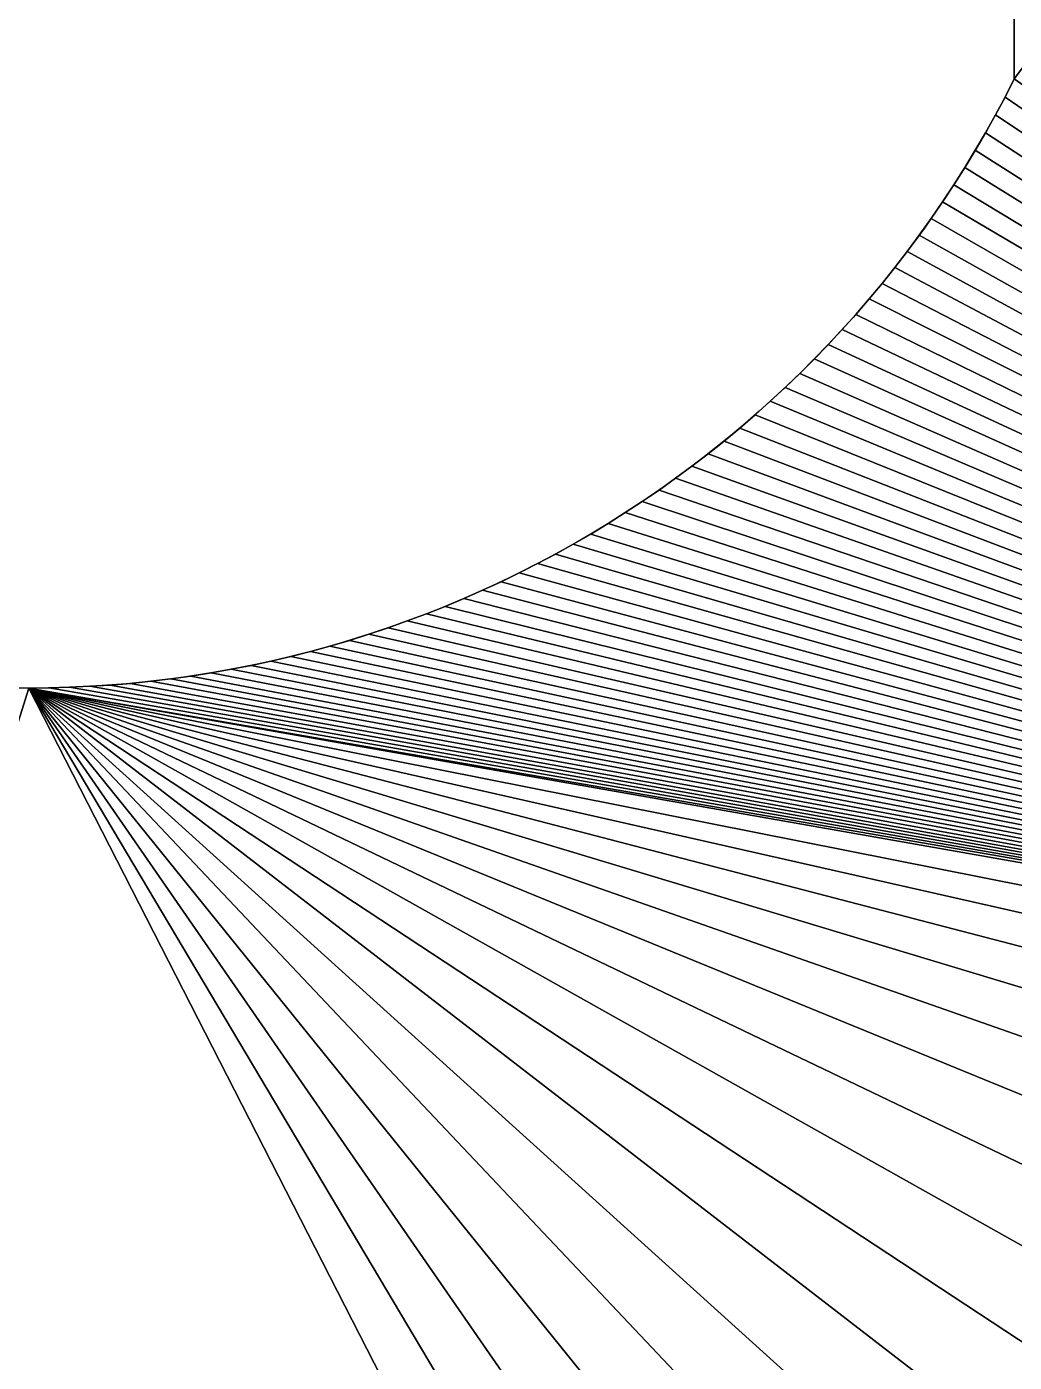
# Model space of a CAD drawing. Header units: millimetres. Extents: x 2854 to 3045, y 1707 to 1839.
# Drawn here: x 2857.748 to 2859.753, y 1816.619 to 1819.33 of the extents above; entities that cross this region are included whole.
import ezdxf

# ---------------------------------------------------------------- set-up
doc = ezdxf.new("R2010")
doc.units = ezdxf.units.MM

# ---------------------------------------------------------------- blocks, each defined once
blk = doc.blocks.new('Mastil_3_AUX')
at = {"color": 250, "true_color": 0x1e1e1e}
for p, q in [((-3, -12.5), (1, -12.5)), ((-3, -12.5, 10), (1, -12.5, 10)), ((1, -12.5), (1, -12.5, 10)), ((2.1, -13.732), (2.1, -13.732, 10))]:
    blk.add_line(p, q, dxfattribs=at)
for p, q in [((1.0367, -12.5188), (1.0367, -12.5188, 10)), ((1.0731, -12.5383), (1.0731, -12.5383, 10)), ((1.1091, -12.5584), (1.1091, -12.5584, 10)), ((1.1448, -12.5792), (1.1448, -12.5792, 10)), ((1.18, -12.6006), (1.18, -12.6006, 10)), ((1.2149, -12.6227), (1.2149, -12.6227, 10)), ((1.2493, -12.6455), (1.2493, -12.6455, 10)), ((1.2833, -12.6688), (1.2833, -12.6688, 10)), ((1.3169, -12.6928), (1.3169, -12.6928, 10)), ((1.35, -12.7174), (1.35, -12.7174, 10)), ((1.3826, -12.7426), (1.3826, -12.7426, 10)), ((1.4148, -12.7685), (1.4148, -12.7685, 10)), ((1.4465, -12.7949), (1.4465, -12.7949, 10)), ((1.4778, -12.8218), (1.4778, -12.8218, 10)), ((1.5085, -12.8494), (1.5085, -12.8494, 10)), ((1.5387, -12.8775), (1.5387, -12.8775, 10)), ((1.5683, -12.9062), (1.5683, -12.9062, 10)), ((1.5975, -12.9354), (1.5975, -12.9354, 10)), ((1.6261, -12.9651), (1.6261, -12.9651, 10)), ((1.6541, -12.9954), (1.6541, -12.9954, 10)), ((1.6816, -13.0262), (1.6816, -13.0262, 10)), ((1.7085, -13.0574), (1.7085, -13.0574, 10)), ((1.7348, -13.0892), (1.7348, -13.0892, 10)), ((1.7606, -13.1215), (1.7606, -13.1215, 10)), ((1.7857, -13.1542), (1.7857, -13.1542, 10)), ((1.8102, -13.1874), (1.8102, -13.1874, 10)), ((1.8342, -13.221), (1.8342, -13.221, 10)), ((1.8574, -13.255), (1.8574, -13.255, 10)), ((1.8801, -13.2895), (1.8801, -13.2895, 10)), ((1.9021, -13.3244), (1.9021, -13.3244, 10)), ((1.9235, -13.3597), (1.9235, -13.3597, 10)), ((1.9442, -13.3954), (1.9442, -13.3954, 10)), ((1.9642, -13.4315), (1.9642, -13.4315, 10)), ((2.0023, -13.5047), (2.0023, -13.5047, 10)), ((2.0204, -13.5418), (2.0204, -13.5418, 10)), ((2.0377, -13.5792), (2.0377, -13.5792, 10)), ((2.0543, -13.617), (2.0543, -13.617, 10)), ((2.0703, -13.655), (2.0703, -13.655, 10)), ((2.0855, -13.6934), (2.0855, -13.6934, 10)), ((2.1139, -13.7709), (2.1139, -13.7709, 10)), ((2.1269, -13.81), (2.1269, -13.81, 10)), ((2.1393, -13.8494), (2.1393, -13.8494, 10)), ((2.151, -13.889), (2.151, -13.889, 10)), ((2.1619, -13.9287), (2.1619, -13.9287, 10)), ((2.172, -13.9687), (2.172, -13.9687, 10)), ((2.1815, -14.0089), (2.1815, -14.0089, 10)), ((2.1902, -14.0492), (2.1902, -14.0492, 10)), ((2.1981, -14.0897), (2.1981, -14.0897, 10)), ((2.2053, -14.1304), (2.2053, -14.1304, 10)), ((2.2117, -14.1711), (2.2117, -14.1711, 10)), ((2.2174, -14.212), (2.2174, -14.212, 10)), ((2.2224, -14.2529), (2.2224, -14.2529, 10)), ((2.2266, -14.294), (2.2266, -14.294, 10)), ((2.23, -14.3351), (2.23, -14.3351, 10)), ((2.2326, -14.3763), (2.2326, -14.3763, 10)), ((2.2345, -14.4175), (2.2345, -14.4175, 10)), ((2.2357, -14.4587), (2.2357, -14.4587, 10)), ((2.2361, -14.5), (2.2361, -14.5, 10))]:
    blk.add_line(p, q)
at = {"color": 3, "true_color": 0x00ff00}
blk.add_line((1.9836, -13.4679), (1.9836, -13.4679, 10), dxfattribs=at)
at = {"color": 250, "true_color": 0x1e1e1e}
for centre in [(8, -8.5), (8, -8.5, 10)]:
    blk.add_arc(centre, 5, 191.539, 324, dxfattribs=at)
at = {"color": 250, "true_color": 0x1e1e1e, "extrusion": (-1.53465e-13, -3.06783e-13, -1)}
blk.add_arc((0, -14.5), 2.2361, 116.5651, 243.4349, dxfattribs=at)
at = {"color": 250, "true_color": 0x1e1e1e, "extrusion": (-1.89525e-13, -3.78992e-13, -1)}
blk.add_arc((0, -14.5, -10), 2.2361, 116.5651, 243.4349, dxfattribs=at)
at = {"color": 250, "true_color": 0x1e1e1e}
mesh = blk.add_polyface(dxfattribs=at)
corners = [(3.1019, -9.5), (-3, -12.5), (-3, -9.5), (1, -12.5), (1.0367, -12.5188), (1.0731, -12.5383), (1.1091, -12.5584), (1.1448, -12.5792), (1.18, -12.6006), (1.2149, -12.6227), (1.2493, -12.6455), (1.2833, -12.6688), (1.3169, -12.6928), (1.35, -12.7174), (1.3826, -12.7426), (1.4148, -12.7685), (1.4465, -12.7949), (1.4778, -12.8218), (1.5085, -12.8494), (1.5387, -12.8775), (1.5683, -12.9062), (1.5975, -12.9354), (1.6261, -12.9651), (1.6541, -12.9954), (1.6816, -13.0262), (1.7085, -13.0574), (1.7348, -13.0892), (1.7606, -13.1215), (1.7857, -13.1542), (1.8102, -13.1874), (1.8342, -13.221), (1.8574, -13.255), (1.8801, -13.2895), (1.9021, -13.3244), (1.9235, -13.3597), (1.9442, -13.3954), (1.9642, -13.4315), (1.9836, -13.4679), (2.0023, -13.5047)]
mesh.append_faces([[corners[k] for k in face] for face in [(0, 1, 2)]], dxfattribs={"vtx0": -1, "color": 250})
mesh.append_faces([[corners[k] for k in face] for face in [(1, 0, 3), (3, 0, 4), (4, 0, 5), (5, 0, 6), (6, 0, 7), (7, 0, 8), (8, 0, 9), (9, 0, 10), (10, 0, 11), (11, 0, 12), (12, 0, 13), (13, 0, 14), (14, 0, 15), (15, 0, 16), (16, 0, 17), (17, 0, 18), (18, 0, 19), (19, 0, 20), (20, 0, 21), (21, 0, 22), (22, 0, 23), (23, 0, 24), (24, 0, 25), (25, 0, 26), (26, 0, 27), (27, 0, 28), (28, 0, 29), (29, 0, 30), (30, 0, 31), (31, 0, 32), (32, 0, 33), (33, 0, 34), (34, 0, 35), (35, 0, 36), (36, 0, 37), (37, 0, 38)]], dxfattribs={"vtx0": -1, "vtx1": -1, "color": 250})
mesh = blk.add_polyface(dxfattribs=at)
corners = [(1, -12.5, 10), (-3, -9.5, 10), (-3, -12.5, 10), (3.1019, -9.5, 10), (1.0367, -12.5188, 10), (1.0731, -12.5383, 10), (1.1091, -12.5584, 10), (1.1448, -12.5792, 10), (1.18, -12.6006, 10), (1.2149, -12.6227, 10), (1.2493, -12.6455, 10), (1.2833, -12.6688, 10), (1.3169, -12.6928, 10), (1.35, -12.7174, 10), (1.3826, -12.7426, 10), (1.4148, -12.7685, 10), (1.4465, -12.7949, 10), (1.4778, -12.8218, 10), (1.5085, -12.8494, 10), (1.5387, -12.8775, 10), (1.5683, -12.9062, 10), (1.5975, -12.9354, 10), (1.6261, -12.9651, 10), (1.6541, -12.9954, 10), (1.6816, -13.0262, 10), (1.7085, -13.0574, 10), (1.7348, -13.0892, 10), (1.7606, -13.1215, 10), (1.7857, -13.1542, 10), (1.8102, -13.1874, 10), (1.8342, -13.221, 10), (1.8574, -13.255, 10), (1.8801, -13.2895, 10), (1.9021, -13.3244, 10), (1.9235, -13.3597, 10), (1.9442, -13.3954, 10), (1.9642, -13.4315, 10), (1.9836, -13.4679, 10), (2.0023, -13.5047, 10)]
mesh.append_faces([[corners[k] for k in face] for face in [(0, 1, 2)]], dxfattribs={"vtx0": -1, "color": 250})
mesh.append_faces([[corners[k] for k in face] for face in [(1, 0, 3)]], dxfattribs={"vtx0": -1, "vtx1": -1, "color": 250})
mesh.append_faces([[corners[k] for k in face] for face in [(3, 0, 4), (3, 4, 5), (3, 5, 6), (3, 6, 7), (3, 7, 8), (3, 8, 9), (3, 9, 10), (3, 10, 11), (3, 11, 12), (3, 12, 13), (3, 13, 14), (3, 14, 15), (3, 15, 16), (3, 16, 17), (3, 17, 18), (3, 18, 19), (3, 19, 20), (3, 20, 21), (3, 21, 22), (3, 22, 23), (3, 23, 24), (3, 24, 25), (3, 25, 26), (3, 26, 27), (3, 27, 28), (3, 28, 29), (3, 29, 30), (3, 30, 31), (3, 31, 32), (3, 32, 33), (3, 33, 34), (3, 34, 35), (3, 35, 36), (3, 36, 37), (3, 37, 38)]], dxfattribs={"vtx0": -1, "vtx2": -1, "color": 250})
mesh = blk.add_polyface(dxfattribs=at)
corners = [(2.0023, -13.5047), (3.1019, -9.5), (2.0204, -13.5418), (2.0377, -13.5792), (2.0543, -13.617), (2.0703, -13.655), (2.0855, -13.6934), (2.1, -13.732), (2.1139, -13.7709), (2.1269, -13.81), (2.1393, -13.8494), (2.151, -13.889), (2.1619, -13.9287), (2.172, -13.9687), (2.1815, -14.0089), (2.1902, -14.0492), (2.1981, -14.0897), (2.2053, -14.1304), (2.2117, -14.1711), (2.2174, -14.212), (2.2224, -14.2529), (2.2266, -14.294), (2.23, -14.3351), (2.2326, -14.3763), (2.2345, -14.4175), (2.2357, -14.4587), (2.2361, -14.5), (4.6543, -12.2157), (4.4645, -12.0355), (4.2843, -11.8457), (4.1143, -11.6466), (3.9549, -11.4389), (3.8066, -11.2232), (3.6699, -11), (3.545, -10.77), (3.4323, -10.5337), (3.3321, -10.2918), (3.2447, -10.0451), (3.1704, -9.7941), (3.1093, -9.5396)]
mesh.append_faces([[corners[k] for k in face] for face in [(0, 1, 2), (2, 1, 3), (3, 1, 4), (4, 1, 5), (5, 1, 6), (6, 1, 7), (7, 1, 8), (8, 1, 9), (9, 1, 10), (10, 1, 11), (11, 1, 12), (12, 1, 13), (13, 1, 14), (14, 1, 15), (15, 1, 16), (16, 1, 17), (17, 1, 18), (18, 1, 19), (19, 1, 20), (20, 1, 21), (21, 1, 22), (22, 1, 23), (23, 1, 24), (24, 1, 25), (25, 1, 26), (27, 26, 28), (28, 26, 29), (29, 26, 30), (30, 26, 31), (31, 26, 32), (32, 26, 33), (33, 26, 34), (34, 26, 35), (35, 26, 36), (36, 26, 37), (37, 26, 38), (38, 26, 39), (39, 26, 1)]], dxfattribs={"vtx0": -1, "vtx1": -1, "color": 250})
mesh = blk.add_polyface(dxfattribs=at)
corners = [(3.1019, -9.5, 10), (2.0023, -13.5047, 10), (2.0204, -13.5418, 10), (2.0377, -13.5792, 10), (2.0543, -13.617, 10), (2.0703, -13.655, 10), (2.0855, -13.6934, 10), (2.1, -13.732, 10), (2.1139, -13.7709, 10), (2.1269, -13.81, 10), (2.1393, -13.8494, 10), (2.151, -13.889, 10), (2.1619, -13.9287, 10), (2.172, -13.9687, 10), (2.1815, -14.0089, 10), (2.1902, -14.0492, 10), (2.1981, -14.0897, 10), (2.2053, -14.1304, 10), (2.2117, -14.1711, 10), (2.2174, -14.212, 10), (2.2224, -14.2529, 10), (2.2266, -14.294, 10), (2.23, -14.3351, 10), (2.2326, -14.3763, 10), (2.2345, -14.4175, 10), (2.2357, -14.4587, 10), (2.2361, -14.5, 10), (4.6543, -12.2157, 10), (4.4645, -12.0355, 10), (4.2843, -11.8457, 10), (4.1143, -11.6466, 10), (3.9549, -11.4389, 10), (3.8066, -11.2232, 10), (3.6699, -11, 10), (3.545, -10.77, 10), (3.4323, -10.5337, 10), (3.3321, -10.2918, 10), (3.2447, -10.0451, 10), (3.1704, -9.7941, 10), (3.1093, -9.5396, 10)]
mesh.append_faces([[corners[k] for k in face] for face in [(0, 1, 2), (0, 2, 3), (0, 3, 4), (0, 4, 5), (0, 5, 6), (0, 6, 7), (0, 7, 8), (0, 8, 9), (0, 9, 10), (0, 10, 11), (0, 11, 12), (0, 12, 13), (0, 13, 14), (0, 14, 15), (0, 15, 16), (0, 16, 17), (0, 17, 18), (0, 18, 19), (0, 19, 20), (0, 20, 21), (0, 21, 22), (0, 22, 23), (0, 23, 24), (0, 24, 25), (0, 25, 26), (26, 27, 28), (26, 28, 29), (26, 29, 30), (26, 30, 31), (26, 31, 32), (26, 32, 33), (26, 33, 34), (26, 34, 35), (26, 35, 36), (26, 36, 37), (26, 37, 38), (26, 38, 39), (26, 39, 0)]], dxfattribs={"vtx0": -1, "vtx2": -1, "color": 250})
mesh = blk.add_polyface(dxfattribs=at)
corners = [(1, -16.5), (15, -18.5), (1, -18.5), (1.0367, -16.4812), (1.0731, -16.4617), (1.1091, -16.4416), (1.1448, -16.4208), (1.18, -16.3994), (1.2149, -16.3773), (1.2493, -16.3545), (1.2833, -16.3312), (1.3169, -16.3072), (1.35, -16.2826), (1.3826, -16.2574), (1.4148, -16.2315), (1.4465, -16.2051), (1.4778, -16.1782), (1.5085, -16.1506), (1.5387, -16.1225), (1.5683, -16.0938), (1.5975, -16.0646), (1.6261, -16.0349), (1.6541, -16.0046), (1.6816, -15.9738), (1.7085, -15.9426), (1.7348, -15.9108), (1.7606, -15.8785), (1.7857, -15.8458), (1.8102, -15.8126), (1.8342, -15.779), (1.8574, -15.745), (1.8801, -15.7105), (1.9021, -15.6756), (1.9235, -15.6403), (1.9442, -15.6046), (5.5, -12.8301), (2.2361, -14.5), (5.2768, -12.6934), (5.0611, -12.5451), (4.8534, -12.3857), (4.6543, -12.2157)]
mesh.append_faces([[corners[k] for k in face] for face in [(0, 1, 2)]], dxfattribs={"vtx0": -1, "color": 250})
mesh.append_faces([[corners[k] for k in face] for face in [(35, 36, 37), (37, 36, 38), (38, 36, 39), (39, 36, 40)]], dxfattribs={"vtx0": -1, "vtx1": -1, "color": 250})
mesh.append_faces([[corners[k] for k in face] for face in [(1, 0, 3), (1, 3, 4), (1, 4, 5), (1, 5, 6), (1, 6, 7), (1, 7, 8), (1, 8, 9), (1, 9, 10), (1, 10, 11), (1, 11, 12), (1, 12, 13), (1, 13, 14), (1, 14, 15), (1, 15, 16), (1, 16, 17), (1, 17, 18), (1, 18, 19), (1, 19, 20), (1, 20, 21), (1, 21, 22), (1, 22, 23), (1, 23, 24), (1, 24, 25), (1, 25, 26), (1, 26, 27), (1, 27, 28), (1, 28, 29), (1, 29, 30), (1, 30, 31), (1, 31, 32), (1, 32, 33), (1, 33, 34)]], dxfattribs={"vtx0": -1, "vtx2": -1, "color": 250})
mesh = blk.add_polyface(dxfattribs=at)
corners = [(15, -18.5, 10), (1, -16.5, 10), (1, -18.5, 10), (1.0367, -16.4812, 10), (1.0731, -16.4617, 10), (1.1091, -16.4416, 10), (1.1448, -16.4208, 10), (1.18, -16.3994, 10), (1.2149, -16.3773, 10), (1.2493, -16.3545, 10), (1.2833, -16.3312, 10), (1.3169, -16.3072, 10), (1.35, -16.2826, 10), (1.3826, -16.2574, 10), (1.4148, -16.2315, 10), (1.4465, -16.2051, 10), (1.4778, -16.1782, 10), (1.5085, -16.1506, 10), (1.5387, -16.1225, 10), (1.5683, -16.0938, 10), (1.5975, -16.0646, 10), (1.6261, -16.0349, 10), (1.6541, -16.0046, 10), (1.6816, -15.9738, 10), (1.7085, -15.9426, 10), (1.7348, -15.9108, 10), (1.7606, -15.8785, 10), (1.7857, -15.8458, 10), (1.8102, -15.8126, 10), (1.8342, -15.779, 10), (1.8574, -15.745, 10), (1.8801, -15.7105, 10), (1.9021, -15.6756, 10), (1.9235, -15.6403, 10), (1.9442, -15.6046, 10), (2.2361, -14.5, 10), (5.5, -12.8301, 10), (5.2768, -12.6934, 10), (5.0611, -12.5451, 10), (4.8534, -12.3857, 10), (4.6543, -12.2157, 10)]
mesh.append_faces([[corners[k] for k in face] for face in [(0, 1, 2)]], dxfattribs={"vtx0": -1, "color": 250})
mesh.append_faces([[corners[k] for k in face] for face in [(1, 0, 3), (3, 0, 4), (4, 0, 5), (5, 0, 6), (6, 0, 7), (7, 0, 8), (8, 0, 9), (9, 0, 10), (10, 0, 11), (11, 0, 12), (12, 0, 13), (13, 0, 14), (14, 0, 15), (15, 0, 16), (16, 0, 17), (17, 0, 18), (18, 0, 19), (19, 0, 20), (20, 0, 21), (21, 0, 22), (22, 0, 23), (23, 0, 24), (24, 0, 25), (25, 0, 26), (26, 0, 27), (27, 0, 28), (28, 0, 29), (29, 0, 30), (30, 0, 31), (31, 0, 32), (32, 0, 33), (33, 0, 34)]], dxfattribs={"vtx0": -1, "vtx1": -1, "color": 250})
mesh.append_faces([[corners[k] for k in face] for face in [(35, 36, 37), (35, 37, 38), (35, 38, 39), (35, 39, 40)]], dxfattribs={"vtx0": -1, "vtx2": -1, "color": 250})
mesh = blk.add_polyface(dxfattribs=at)
corners = [(1, -12.5), (-0.9346, -12.5, 3.7517), (-1, -12.5, 3.75), (-0.8693, -12.5, 3.7568), (-0.8045, -12.5, 3.7654), (-0.7401, -12.5, 3.7773), (-0.6765, -12.5, 3.7926), (-0.6137, -12.5, 3.8112), (-0.552, -12.5, 3.833), (-0.4916, -12.5, 3.8581), (-0.4325, -12.5, 3.8862), (-0.375, -12.5, 3.9175), (-0.3192, -12.5, 3.9517), (-0.2653, -12.5, 3.9887), (-0.2133, -12.5, 4.0286), (-0.1636, -12.5, 4.0711), (-0.1161, -12.5, 4.1161), (-0.0711, -12.5, 4.1636), (-0.0286, -12.5, 4.2133), (0.0113, -12.5, 4.2653), (0.0483, -12.5, 4.3192), (0.0825, -12.5, 4.375), (0.1138, -12.5, 4.4325), (0.1419, -12.5, 4.4916), (0.167, -12.5, 4.552), (0.1888, -12.5, 4.6137), (0.2074, -12.5, 4.6765), (0.2227, -12.5, 4.7401), (0.2346, -12.5, 4.8045), (1, -12.5, 10), (0.2432, -12.5, 4.8693), (0.2483, -12.5, 4.9346), (0.25, -12.5, 5), (0.2483, -12.5, 5.0654), (0.2432, -12.5, 5.1307), (0.2346, -12.5, 5.1955), (0.2227, -12.5, 5.2599), (0.2074, -12.5, 5.3235), (0.1888, -12.5, 5.3863), (0.167, -12.5, 5.448), (0.1419, -12.5, 5.5084), (0.1138, -12.5, 5.5675), (0.0825, -12.5, 5.625), (0.0483, -12.5, 5.6808), (0.0113, -12.5, 5.7347), (-0.0286, -12.5, 5.7867), (-0.0711, -12.5, 5.8364), (-0.1161, -12.5, 5.8839), (-0.1636, -12.5, 5.9289), (-0.2133, -12.5, 5.9714), (-0.2653, -12.5, 6.0113), (-0.3192, -12.5, 6.0483), (-0.375, -12.5, 6.0825), (-0.4325, -12.5, 6.1138), (-0.4916, -12.5, 6.1419), (-0.552, -12.5, 6.167), (-0.6137, -12.5, 6.1888), (-0.6765, -12.5, 6.2074), (-0.7401, -12.5, 6.2227), (-0.8045, -12.5, 6.2346), (-0.8693, -12.5, 6.2432), (-0.9346, -12.5, 6.2483), (-1, -12.5, 6.25), (-3, -12.5), (-2.2346, -12.5, 4.8045), (-3, -12.5, 10), (-2.2227, -12.5, 4.7401), (-2.2074, -12.5, 4.6765), (-2.1888, -12.5, 4.6137), (-2.167, -12.5, 4.552), (-2.1419, -12.5, 4.4916), (-2.1138, -12.5, 4.4325), (-2.0825, -12.5, 4.375), (-2.0483, -12.5, 4.3192), (-2.0113, -12.5, 4.2653), (-1.9714, -12.5, 4.2133), (-1.9289, -12.5, 4.1636), (-1.8839, -12.5, 4.1161), (-1.8364, -12.5, 4.0711), (-1.7867, -12.5, 4.0286), (-1.7347, -12.5, 3.9887), (-1.6808, -12.5, 3.9517), (-1.625, -12.5, 3.9175), (-1.5675, -12.5, 3.8862), (-1.5084, -12.5, 3.8581), (-1.448, -12.5, 3.833), (-1.3863, -12.5, 3.8112), (-1.3235, -12.5, 3.7926), (-1.2599, -12.5, 3.7773), (-1.1955, -12.5, 3.7654), (-1.1307, -12.5, 3.7568), (-1.0654, -12.5, 3.7517), (-2.2432, -12.5, 4.8693), (-2.2483, -12.5, 4.9346), (-2.25, -12.5, 5), (-2.2483, -12.5, 5.0654), (-2.2432, -12.5, 5.1307), (-2.2346, -12.5, 5.1955), (-2.2227, -12.5, 5.2599), (-2.2074, -12.5, 5.3235), (-2.1888, -12.5, 5.3863), (-2.167, -12.5, 5.448), (-2.1419, -12.5, 5.5084), (-2.1138, -12.5, 5.5675), (-2.0825, -12.5, 5.625), (-2.0483, -12.5, 5.6808), (-2.0113, -12.5, 5.7347), (-1.9714, -12.5, 5.7867), (-1.9289, -12.5, 5.8364), (-1.8839, -12.5, 5.8839), (-1.8364, -12.5, 5.9289), (-1.7867, -12.5, 5.9714), (-1.7347, -12.5, 6.0113), (-1.6808, -12.5, 6.0483), (-1.625, -12.5, 6.0825), (-1.5675, -12.5, 6.1138), (-1.5084, -12.5, 6.1419), (-1.448, -12.5, 6.167), (-1.3863, -12.5, 6.1888), (-1.3235, -12.5, 6.2074), (-1.2599, -12.5, 6.2227), (-1.1955, -12.5, 6.2346), (-1.1307, -12.5, 6.2432), (-1.0654, -12.5, 6.2483)]
mesh.append_faces([[corners[k] for k in face] for face in [(1, 0, 3), (3, 0, 4), (4, 0, 5), (5, 0, 6), (6, 0, 7), (7, 0, 8), (8, 0, 9), (9, 0, 10), (10, 0, 11), (11, 0, 12), (12, 0, 13), (13, 0, 14), (14, 0, 15), (15, 0, 16), (16, 0, 17), (17, 0, 18), (18, 0, 19), (19, 0, 20), (20, 0, 21), (21, 0, 22), (22, 0, 23), (23, 0, 24), (24, 0, 25), (25, 0, 26), (26, 0, 27), (27, 0, 28), (28, 29, 30), (30, 29, 31), (31, 29, 32), (32, 29, 33), (33, 29, 34), (34, 29, 35), (35, 29, 36), (36, 29, 37), (37, 29, 38), (38, 29, 39), (39, 29, 40), (40, 29, 41), (41, 29, 42), (42, 29, 43), (43, 29, 44), (44, 29, 45), (45, 29, 46), (46, 29, 47), (47, 29, 48), (48, 29, 49), (49, 29, 50), (50, 29, 51), (51, 29, 52), (52, 29, 53), (53, 29, 54), (54, 29, 55), (55, 29, 56), (56, 29, 57), (57, 29, 58), (58, 29, 59), (59, 29, 60), (60, 29, 61), (61, 29, 62), (63, 64, 65), (64, 63, 66), (66, 63, 67), (67, 63, 68), (68, 63, 69), (69, 63, 70), (70, 63, 71), (71, 63, 72), (72, 63, 73), (73, 63, 74), (74, 0, 75), (75, 0, 76), (76, 0, 77), (77, 0, 78), (78, 0, 79), (79, 0, 80), (80, 0, 81), (81, 0, 82), (82, 0, 83), (83, 0, 84), (84, 0, 85), (85, 0, 86), (86, 0, 87), (87, 0, 88), (88, 0, 89), (89, 0, 90), (90, 0, 91), (91, 0, 2), (65, 62, 29)]], dxfattribs={"vtx0": -1, "vtx1": -1, "color": 250})
mesh.append_faces([[corners[k] for k in face] for face in [(0, 1, 2), (28, 0, 29), (74, 63, 0), (65, 64, 92), (65, 92, 93), (65, 93, 94), (65, 94, 95), (65, 95, 96), (65, 96, 97), (65, 97, 98), (65, 98, 99), (65, 99, 100), (65, 100, 101), (65, 101, 102), (65, 102, 103), (65, 103, 104), (65, 104, 105), (65, 105, 106), (65, 106, 107), (65, 107, 108), (65, 108, 109), (65, 109, 110), (65, 110, 111), (65, 111, 112), (65, 112, 113), (65, 113, 114), (65, 114, 115), (65, 115, 116), (65, 116, 117), (65, 117, 118), (65, 118, 119), (65, 119, 120), (65, 120, 121), (65, 121, 122), (65, 122, 123), (65, 123, 62)]], dxfattribs={"vtx0": -1, "vtx2": -1, "color": 250})
mesh = blk.add_polyface(dxfattribs=at)
corners = [(1.0367, -12.5188), (1, -12.5, 10), (1, -12.5), (1.0367, -12.5188, 10)]
mesh.append_faces([[corners[k] for k in face] for face in [(0, 1, 2), (1, 0, 3)]], dxfattribs={"vtx0": -1, "color": 250})
mesh = blk.add_polyface(dxfattribs=at)
corners = [(1.0731, -12.5383), (1.0367, -12.5188, 10), (1.0367, -12.5188), (1.0731, -12.5383, 10)]
mesh.append_faces([[corners[k] for k in face] for face in [(0, 1, 2), (1, 0, 3)]], dxfattribs={"vtx0": -1, "color": 250})
mesh = blk.add_polyface(dxfattribs=at)
corners = [(1.1091, -12.5584, 10), (1.0731, -12.5383), (1.1091, -12.5584), (1.0731, -12.5383, 10)]
mesh.append_faces([[corners[k] for k in face] for face in [(0, 1, 2), (1, 0, 3)]], dxfattribs={"vtx0": -1, "color": 250})
mesh = blk.add_polyface(dxfattribs=at)
corners = [(1.1448, -12.5792, 10), (1.1091, -12.5584), (1.1448, -12.5792), (1.1091, -12.5584, 10)]
mesh.append_faces([[corners[k] for k in face] for face in [(0, 1, 2), (1, 0, 3)]], dxfattribs={"vtx0": -1, "color": 250})
mesh = blk.add_polyface(dxfattribs=at)
corners = [(1.18, -12.6006), (1.1448, -12.5792, 10), (1.1448, -12.5792), (1.18, -12.6006, 10)]
mesh.append_faces([[corners[k] for k in face] for face in [(0, 1, 2), (1, 0, 3)]], dxfattribs={"vtx0": -1, "color": 250})
mesh = blk.add_polyface(dxfattribs=at)
corners = [(1.2149, -12.6227, 10), (1.18, -12.6006), (1.2149, -12.6227), (1.18, -12.6006, 10)]
mesh.append_faces([[corners[k] for k in face] for face in [(0, 1, 2), (1, 0, 3)]], dxfattribs={"vtx0": -1, "color": 250})
mesh = blk.add_polyface(dxfattribs=at)
corners = [(1.2493, -12.6455, 10), (1.2149, -12.6227), (1.2493, -12.6455), (1.2149, -12.6227, 10)]
mesh.append_faces([[corners[k] for k in face] for face in [(0, 1, 2), (1, 0, 3)]], dxfattribs={"vtx0": -1, "color": 250})
mesh = blk.add_polyface(dxfattribs=at)
corners = [(1.2833, -12.6688), (1.2493, -12.6455, 10), (1.2493, -12.6455), (1.2833, -12.6688, 10)]
mesh.append_faces([[corners[k] for k in face] for face in [(0, 1, 2), (1, 0, 3)]], dxfattribs={"vtx0": -1, "color": 250})
mesh = blk.add_polyface(dxfattribs=at)
corners = [(1.3169, -12.6928), (1.2833, -12.6688, 10), (1.2833, -12.6688), (1.3169, -12.6928, 10)]
mesh.append_faces([[corners[k] for k in face] for face in [(0, 1, 2), (1, 0, 3)]], dxfattribs={"vtx0": -1, "color": 250})
mesh = blk.add_polyface(dxfattribs=at)
corners = [(1.35, -12.7174), (1.3169, -12.6928, 10), (1.3169, -12.6928), (1.35, -12.7174, 10)]
mesh.append_faces([[corners[k] for k in face] for face in [(0, 1, 2), (1, 0, 3)]], dxfattribs={"vtx0": -1, "color": 250})
mesh = blk.add_polyface(dxfattribs=at)
corners = [(1.3826, -12.7426), (1.35, -12.7174, 10), (1.35, -12.7174), (1.3826, -12.7426, 10)]
mesh.append_faces([[corners[k] for k in face] for face in [(0, 1, 2), (1, 0, 3)]], dxfattribs={"vtx0": -1, "color": 250})
mesh = blk.add_polyface(dxfattribs=at)
corners = [(1.4148, -12.7685, 10), (1.3826, -12.7426), (1.4148, -12.7685), (1.3826, -12.7426, 10)]
mesh.append_faces([[corners[k] for k in face] for face in [(0, 1, 2), (1, 0, 3)]], dxfattribs={"vtx0": -1, "color": 250})
mesh = blk.add_polyface(dxfattribs=at)
corners = [(1.4465, -12.7949, 10), (1.4148, -12.7685), (1.4465, -12.7949), (1.4148, -12.7685, 10)]
mesh.append_faces([[corners[k] for k in face] for face in [(0, 1, 2), (1, 0, 3)]], dxfattribs={"vtx0": -1, "color": 250})
mesh = blk.add_polyface(dxfattribs=at)
corners = [(1.4778, -12.8218, 10), (1.4465, -12.7949), (1.4778, -12.8218), (1.4465, -12.7949, 10)]
mesh.append_faces([[corners[k] for k in face] for face in [(0, 1, 2), (1, 0, 3)]], dxfattribs={"vtx0": -1, "color": 250})
mesh = blk.add_polyface(dxfattribs=at)
corners = [(1.5085, -12.8494), (1.4778, -12.8218, 10), (1.4778, -12.8218), (1.5085, -12.8494, 10)]
mesh.append_faces([[corners[k] for k in face] for face in [(0, 1, 2), (1, 0, 3)]], dxfattribs={"vtx0": -1, "color": 250})
mesh = blk.add_polyface(dxfattribs=at)
corners = [(15, -18.5), (1.9442, -15.6046), (1.9642, -15.5685), (1.9836, -15.5321), (2.0023, -15.4953), (2.0204, -15.4582), (2.0377, -15.4208), (2.0543, -15.383), (2.0703, -15.345), (2.0855, -15.3066), (2.1, -15.268), (2.1139, -15.2291), (2.1269, -15.19), (2.1393, -15.1506), (2.151, -15.111), (2.1619, -15.0713), (2.172, -15.0313), (2.1815, -14.9911), (2.1902, -14.9508), (2.1981, -14.9103), (2.2053, -14.8696), (2.2117, -14.8289), (2.2174, -14.788), (2.2224, -14.7471), (2.2266, -14.706), (2.23, -14.6649), (2.2326, -14.6237), (2.2345, -14.5825), (2.2357, -14.5413), (2.2361, -14.5), (5.5, -12.8301), (5.73, -12.955), (5.9663, -13.0677), (6.2082, -13.1679), (6.4549, -13.2553), (6.7059, -13.3296), (6.9604, -13.3907), (7.2178, -13.4384), (7.4774, -13.4726), (7.7383, -13.4931)]
mesh.append_faces([[corners[k] for k in face] for face in [(0, 29, 30)]], dxfattribs={"vtx0": -1, "vtx1": -1, "vtx2": -1, "color": 250})
mesh.append_faces([[corners[k] for k in face] for face in [(0, 1, 2), (0, 2, 3), (0, 3, 4), (0, 4, 5), (0, 5, 6), (0, 6, 7), (0, 7, 8), (0, 8, 9), (0, 9, 10), (0, 10, 11), (0, 11, 12), (0, 12, 13), (0, 13, 14), (0, 14, 15), (0, 15, 16), (0, 16, 17), (0, 17, 18), (0, 18, 19), (0, 19, 20), (0, 20, 21), (0, 21, 22), (0, 22, 23), (0, 23, 24), (0, 24, 25), (0, 25, 26), (0, 26, 27), (0, 27, 28), (0, 28, 29), (0, 30, 31), (0, 31, 32), (0, 32, 33), (0, 33, 34), (0, 34, 35), (0, 35, 36), (0, 36, 37), (0, 37, 38), (0, 38, 39)]], dxfattribs={"vtx0": -1, "vtx2": -1, "color": 250})
mesh = blk.add_polyface(dxfattribs=at)
corners = [(1.9442, -15.6046, 10), (15, -18.5, 10), (1.9642, -15.5685, 10), (1.9836, -15.5321, 10), (2.0023, -15.4953, 10), (2.0204, -15.4582, 10), (2.0377, -15.4208, 10), (2.0543, -15.383, 10), (2.0703, -15.345, 10), (2.0855, -15.3066, 10), (2.1, -15.268, 10), (2.1139, -15.2291, 10), (2.1269, -15.19, 10), (2.1393, -15.1506, 10), (2.151, -15.111, 10), (2.1619, -15.0713, 10), (2.172, -15.0313, 10), (2.1815, -14.9911, 10), (2.1902, -14.9508, 10), (2.1981, -14.9103, 10), (2.2053, -14.8696, 10), (2.2117, -14.8289, 10), (2.2174, -14.788, 10), (2.2224, -14.7471, 10), (2.2266, -14.706, 10), (2.23, -14.6649, 10), (2.2326, -14.6237, 10), (2.2345, -14.5825, 10), (2.2357, -14.5413, 10), (2.2361, -14.5, 10), (5.5, -12.8301, 10), (5.73, -12.955, 10), (5.9663, -13.0677, 10), (6.2082, -13.1679, 10), (6.4549, -13.2553, 10), (6.7059, -13.3296, 10), (6.9604, -13.3907, 10), (7.2178, -13.4384, 10), (7.4774, -13.4726, 10), (7.7383, -13.4931, 10)]
mesh.append_faces([[corners[k] for k in face] for face in [(0, 1, 2), (2, 1, 3), (3, 1, 4), (4, 1, 5), (5, 1, 6), (6, 1, 7), (7, 1, 8), (8, 1, 9), (9, 1, 10), (10, 1, 11), (11, 1, 12), (12, 1, 13), (13, 1, 14), (14, 1, 15), (15, 1, 16), (16, 1, 17), (17, 1, 18), (18, 1, 19), (19, 1, 20), (20, 1, 21), (21, 1, 22), (22, 1, 23), (23, 1, 24), (24, 1, 25), (25, 1, 26), (26, 1, 27), (27, 1, 28), (28, 1, 29), (30, 1, 31), (31, 1, 32), (32, 1, 33), (33, 1, 34), (34, 1, 35), (35, 1, 36), (36, 1, 37), (37, 1, 38), (38, 1, 39)]], dxfattribs={"vtx0": -1, "vtx1": -1, "color": 250})
mesh.append_faces([[corners[k] for k in face] for face in [(29, 1, 30)]], dxfattribs={"vtx0": -1, "vtx1": -1, "vtx2": -1, "color": 250})
mesh = blk.add_polyface(dxfattribs=at)
corners = [(1.5387, -12.8775), (1.5085, -12.8494, 10), (1.5085, -12.8494), (1.5387, -12.8775, 10)]
mesh.append_faces([[corners[k] for k in face] for face in [(0, 1, 2), (1, 0, 3)]], dxfattribs={"vtx0": -1, "color": 250})
mesh = blk.add_polyface(dxfattribs=at)
corners = [(1.5683, -12.9062, 10), (1.5387, -12.8775), (1.5683, -12.9062), (1.5387, -12.8775, 10)]
mesh.append_faces([[corners[k] for k in face] for face in [(0, 1, 2), (1, 0, 3)]], dxfattribs={"vtx0": -1, "color": 250})
mesh = blk.add_polyface(dxfattribs=at)
corners = [(1.5975, -12.9354, 10), (1.5683, -12.9062), (1.5975, -12.9354), (1.5683, -12.9062, 10)]
mesh.append_faces([[corners[k] for k in face] for face in [(0, 1, 2), (1, 0, 3)]], dxfattribs={"vtx0": -1, "color": 250})
mesh = blk.add_polyface(dxfattribs=at)
corners = [(1.6261, -12.9651, 10), (1.5975, -12.9354), (1.6261, -12.9651), (1.5975, -12.9354, 10)]
mesh.append_faces([[corners[k] for k in face] for face in [(0, 1, 2), (1, 0, 3)]], dxfattribs={"vtx0": -1, "color": 250})
mesh = blk.add_polyface(dxfattribs=at)
corners = [(1.6541, -12.9954, 10), (1.6261, -12.9651), (1.6541, -12.9954), (1.6261, -12.9651, 10)]
mesh.append_faces([[corners[k] for k in face] for face in [(0, 1, 2), (1, 0, 3)]], dxfattribs={"vtx0": -1, "color": 250})
mesh = blk.add_polyface(dxfattribs=at)
corners = [(1.6816, -13.0262, 10), (1.6541, -12.9954), (1.6816, -13.0262), (1.6541, -12.9954, 10)]
mesh.append_faces([[corners[k] for k in face] for face in [(0, 1, 2), (1, 0, 3)]], dxfattribs={"vtx0": -1, "color": 250})
mesh = blk.add_polyface(dxfattribs=at)
corners = [(1.7085, -13.0574, 10), (1.6816, -13.0262), (1.7085, -13.0574), (1.6816, -13.0262, 10)]
mesh.append_faces([[corners[k] for k in face] for face in [(0, 1, 2), (1, 0, 3)]], dxfattribs={"vtx0": -1, "color": 250})
mesh = blk.add_polyface(dxfattribs=at)
corners = [(1.7348, -13.0892, 10), (1.7085, -13.0574), (1.7348, -13.0892), (1.7085, -13.0574, 10)]
mesh.append_faces([[corners[k] for k in face] for face in [(0, 1, 2), (1, 0, 3)]], dxfattribs={"vtx0": -1, "color": 250})
mesh = blk.add_polyface(dxfattribs=at)
corners = [(1.7606, -13.1215, 10), (1.7348, -13.0892), (1.7606, -13.1215), (1.7348, -13.0892, 10)]
mesh.append_faces([[corners[k] for k in face] for face in [(0, 1, 2), (1, 0, 3)]], dxfattribs={"vtx0": -1, "color": 250})
mesh = blk.add_polyface(dxfattribs=at)
corners = [(1.7857, -13.1542, 10), (1.7606, -13.1215), (1.7857, -13.1542), (1.7606, -13.1215, 10)]
mesh.append_faces([[corners[k] for k in face] for face in [(0, 1, 2), (1, 0, 3)]], dxfattribs={"vtx0": -1, "color": 250})
mesh = blk.add_polyface(dxfattribs=at)
corners = [(1.8102, -13.1874, 10), (1.7857, -13.1542), (1.8102, -13.1874), (1.7857, -13.1542, 10)]
mesh.append_faces([[corners[k] for k in face] for face in [(0, 1, 2), (1, 0, 3)]], dxfattribs={"vtx0": -1, "color": 250})
mesh = blk.add_polyface(dxfattribs=at)
corners = [(1.8342, -13.221, 10), (1.8102, -13.1874), (1.8342, -13.221), (1.8102, -13.1874, 10)]
mesh.append_faces([[corners[k] for k in face] for face in [(0, 1, 2), (1, 0, 3)]], dxfattribs={"vtx0": -1, "color": 250})
mesh = blk.add_polyface(dxfattribs=at)
corners = [(1.8574, -13.255, 10), (1.8342, -13.221), (1.8574, -13.255), (1.8342, -13.221, 10)]
mesh.append_faces([[corners[k] for k in face] for face in [(0, 1, 2), (1, 0, 3)]], dxfattribs={"vtx0": -1, "color": 250})
mesh = blk.add_polyface(dxfattribs=at)
corners = [(1.8801, -13.2895, 10), (1.8574, -13.255), (1.8801, -13.2895), (1.8574, -13.255, 10)]
mesh.append_faces([[corners[k] for k in face] for face in [(0, 1, 2), (1, 0, 3)]], dxfattribs={"vtx0": -1, "color": 250})
mesh = blk.add_polyface(dxfattribs=at)
corners = [(1.9021, -13.3244, 10), (1.8801, -13.2895), (1.9021, -13.3244), (1.8801, -13.2895, 10)]
mesh.append_faces([[corners[k] for k in face] for face in [(0, 1, 2), (1, 0, 3)]], dxfattribs={"vtx0": -1, "color": 250})
mesh = blk.add_polyface(dxfattribs=at)
corners = [(1.9235, -13.3597, 10), (1.9021, -13.3244), (1.9235, -13.3597), (1.9021, -13.3244, 10)]
mesh.append_faces([[corners[k] for k in face] for face in [(0, 1, 2), (1, 0, 3)]], dxfattribs={"vtx0": -1, "color": 250})
mesh = blk.add_polyface(dxfattribs=at)
corners = [(1.9442, -13.3954, 10), (1.9235, -13.3597), (1.9442, -13.3954), (1.9235, -13.3597, 10)]
mesh.append_faces([[corners[k] for k in face] for face in [(0, 1, 2), (1, 0, 3)]], dxfattribs={"vtx0": -1, "color": 250})
mesh = blk.add_polyface(dxfattribs=at)
corners = [(1.9642, -13.4315, 10), (1.9442, -13.3954), (1.9642, -13.4315), (1.9442, -13.3954, 10)]
mesh.append_faces([[corners[k] for k in face] for face in [(0, 1, 2), (1, 0, 3)]], dxfattribs={"vtx0": -1, "color": 250})
mesh = blk.add_polyface(dxfattribs=at)
corners = [(1.9836, -13.4679, 10), (1.9642, -13.4315), (1.9836, -13.4679), (1.9642, -13.4315, 10)]
mesh.append_faces([[corners[k] for k in face] for face in [(0, 1, 2), (1, 0, 3)]], dxfattribs={"vtx0": -1, "color": 250})
mesh = blk.add_polyface(dxfattribs=at)
corners = [(2.0023, -13.5047, 10), (1.9836, -13.4679), (2.0023, -13.5047), (1.9836, -13.4679, 10)]
mesh.append_faces([[corners[k] for k in face] for face in [(0, 1, 2), (1, 0, 3)]], dxfattribs={"vtx0": -1, "color": 250})
mesh = blk.add_polyface(dxfattribs=at)
corners = [(2.0204, -13.5418, 10), (2.0023, -13.5047), (2.0204, -13.5418), (2.0023, -13.5047, 10)]
mesh.append_faces([[corners[k] for k in face] for face in [(0, 1, 2), (1, 0, 3)]], dxfattribs={"vtx0": -1, "color": 250})
mesh = blk.add_polyface(dxfattribs=at)
corners = [(2.0377, -13.5792, 10), (2.0204, -13.5418), (2.0377, -13.5792), (2.0204, -13.5418, 10)]
mesh.append_faces([[corners[k] for k in face] for face in [(0, 1, 2), (1, 0, 3)]], dxfattribs={"vtx0": -1, "color": 250})
mesh = blk.add_polyface(dxfattribs=at)
corners = [(2.0543, -13.617, 10), (2.0377, -13.5792), (2.0543, -13.617), (2.0377, -13.5792, 10)]
mesh.append_faces([[corners[k] for k in face] for face in [(0, 1, 2), (1, 0, 3)]], dxfattribs={"vtx0": -1, "color": 250})
mesh = blk.add_polyface(dxfattribs=at)
corners = [(2.0703, -13.655, 10), (2.0543, -13.617), (2.0703, -13.655), (2.0543, -13.617, 10)]
mesh.append_faces([[corners[k] for k in face] for face in [(0, 1, 2), (1, 0, 3)]], dxfattribs={"vtx0": -1, "color": 250})
mesh = blk.add_polyface(dxfattribs=at)
corners = [(2.0855, -13.6934, 10), (2.0703, -13.655), (2.0855, -13.6934), (2.0703, -13.655, 10)]
mesh.append_faces([[corners[k] for k in face] for face in [(0, 1, 2), (1, 0, 3)]], dxfattribs={"vtx0": -1, "color": 250})
mesh = blk.add_polyface(dxfattribs=at)
corners = [(2.1, -13.732, 10), (2.0855, -13.6934), (2.1, -13.732), (2.0855, -13.6934, 10)]
mesh.append_faces([[corners[k] for k in face] for face in [(0, 1, 2), (1, 0, 3)]], dxfattribs={"vtx0": -1, "color": 250})
mesh = blk.add_polyface(dxfattribs=at)
corners = [(2.1139, -13.7709, 10), (2.1, -13.732), (2.1139, -13.7709), (2.1, -13.732, 10)]
mesh.append_faces([[corners[k] for k in face] for face in [(0, 1, 2), (1, 0, 3)]], dxfattribs={"vtx0": -1, "color": 250})
mesh = blk.add_polyface(dxfattribs=at)
corners = [(2.1269, -13.81, 10), (2.1139, -13.7709), (2.1269, -13.81), (2.1139, -13.7709, 10)]
mesh.append_faces([[corners[k] for k in face] for face in [(0, 1, 2), (1, 0, 3)]], dxfattribs={"vtx0": -1, "color": 250})
mesh = blk.add_polyface(dxfattribs=at)
corners = [(2.1393, -13.8494, 10), (2.1269, -13.81), (2.1393, -13.8494), (2.1269, -13.81, 10)]
mesh.append_faces([[corners[k] for k in face] for face in [(0, 1, 2), (1, 0, 3)]], dxfattribs={"vtx0": -1, "color": 250})
mesh = blk.add_polyface(dxfattribs=at)
corners = [(2.151, -13.889, 10), (2.1393, -13.8494), (2.151, -13.889), (2.1393, -13.8494, 10)]
mesh.append_faces([[corners[k] for k in face] for face in [(0, 1, 2), (1, 0, 3)]], dxfattribs={"vtx0": -1, "color": 250})
mesh = blk.add_polyface(dxfattribs=at)
corners = [(2.1619, -13.9287, 10), (2.151, -13.889), (2.1619, -13.9287), (2.151, -13.889, 10)]
mesh.append_faces([[corners[k] for k in face] for face in [(0, 1, 2), (1, 0, 3)]], dxfattribs={"vtx0": -1, "color": 250})
mesh = blk.add_polyface(dxfattribs=at)
corners = [(2.172, -13.9687, 10), (2.1619, -13.9287), (2.172, -13.9687), (2.1619, -13.9287, 10)]
mesh.append_faces([[corners[k] for k in face] for face in [(0, 1, 2), (1, 0, 3)]], dxfattribs={"vtx0": -1, "color": 250})
mesh = blk.add_polyface(dxfattribs=at)
corners = [(2.1815, -14.0089, 10), (2.172, -13.9687), (2.1815, -14.0089), (2.172, -13.9687, 10)]
mesh.append_faces([[corners[k] for k in face] for face in [(0, 1, 2), (1, 0, 3)]], dxfattribs={"vtx0": -1, "color": 250})
mesh = blk.add_polyface(dxfattribs=at)
corners = [(2.1902, -14.0492, 10), (2.1815, -14.0089), (2.1902, -14.0492), (2.1815, -14.0089, 10)]
mesh.append_faces([[corners[k] for k in face] for face in [(0, 1, 2), (1, 0, 3)]], dxfattribs={"vtx0": -1, "color": 250})
mesh = blk.add_polyface(dxfattribs=at)
corners = [(2.1981, -14.0897, 10), (2.1902, -14.0492), (2.1981, -14.0897), (2.1902, -14.0492, 10)]
mesh.append_faces([[corners[k] for k in face] for face in [(0, 1, 2), (1, 0, 3)]], dxfattribs={"vtx0": -1, "color": 250})
mesh = blk.add_polyface(dxfattribs=at)
corners = [(2.2053, -14.1304, 10), (2.1981, -14.0897), (2.2053, -14.1304), (2.1981, -14.0897, 10)]
mesh.append_faces([[corners[k] for k in face] for face in [(0, 1, 2), (1, 0, 3)]], dxfattribs={"vtx0": -1, "color": 250})
mesh = blk.add_polyface(dxfattribs=at)
corners = [(2.2117, -14.1711, 10), (2.2053, -14.1304), (2.2117, -14.1711), (2.2053, -14.1304, 10)]
mesh.append_faces([[corners[k] for k in face] for face in [(0, 1, 2), (1, 0, 3)]], dxfattribs={"vtx0": -1, "color": 250})
mesh = blk.add_polyface(dxfattribs=at)
corners = [(2.2174, -14.212, 10), (2.2117, -14.1711), (2.2174, -14.212), (2.2117, -14.1711, 10)]
mesh.append_faces([[corners[k] for k in face] for face in [(0, 1, 2), (1, 0, 3)]], dxfattribs={"vtx0": -1, "color": 250})
mesh = blk.add_polyface(dxfattribs=at)
corners = [(2.2224, -14.2529, 10), (2.2174, -14.212), (2.2224, -14.2529), (2.2174, -14.212, 10)]
mesh.append_faces([[corners[k] for k in face] for face in [(0, 1, 2), (1, 0, 3)]], dxfattribs={"vtx0": -1, "color": 250})
mesh = blk.add_polyface(dxfattribs=at)
corners = [(2.2266, -14.294, 10), (2.2224, -14.2529), (2.2266, -14.294), (2.2224, -14.2529, 10)]
mesh.append_faces([[corners[k] for k in face] for face in [(0, 1, 2), (1, 0, 3)]], dxfattribs={"vtx0": -1, "color": 250})
mesh = blk.add_polyface(dxfattribs=at)
corners = [(2.23, -14.3351, 10), (2.2266, -14.294), (2.23, -14.3351), (2.2266, -14.294, 10)]
mesh.append_faces([[corners[k] for k in face] for face in [(0, 1, 2), (1, 0, 3)]], dxfattribs={"vtx0": -1, "color": 250})
mesh = blk.add_polyface(dxfattribs=at)
corners = [(2.2326, -14.3763, 10), (2.23, -14.3351), (2.2326, -14.3763), (2.23, -14.3351, 10)]
mesh.append_faces([[corners[k] for k in face] for face in [(0, 1, 2), (1, 0, 3)]], dxfattribs={"vtx0": -1, "color": 250})
mesh = blk.add_polyface(dxfattribs=at)
corners = [(2.2345, -14.4175, 10), (2.2326, -14.3763), (2.2345, -14.4175), (2.2326, -14.3763, 10)]
mesh.append_faces([[corners[k] for k in face] for face in [(0, 1, 2), (1, 0, 3)]], dxfattribs={"vtx0": -1, "color": 250})
mesh = blk.add_polyface(dxfattribs=at)
corners = [(2.2357, -14.4587, 10), (2.2345, -14.4175), (2.2357, -14.4587), (2.2345, -14.4175, 10)]
mesh.append_faces([[corners[k] for k in face] for face in [(0, 1, 2), (1, 0, 3)]], dxfattribs={"vtx0": -1, "color": 250})
mesh = blk.add_polyface(dxfattribs=at)
corners = [(2.2361, -14.5, 10), (2.2357, -14.4587), (2.2361, -14.5), (2.2357, -14.4587, 10)]
mesh.append_faces([[corners[k] for k in face] for face in [(0, 1, 2), (1, 0, 3)]], dxfattribs={"vtx0": -1, "color": 250})
mesh = blk.add_polyface(dxfattribs=at)
corners = [(2.2357, -14.5413, 10), (2.2361, -14.5), (2.2357, -14.5413), (2.2361, -14.5, 10)]
mesh.append_faces([[corners[k] for k in face] for face in [(0, 1, 2), (1, 0, 3)]], dxfattribs={"vtx0": -1, "color": 250})

msp = doc.modelspace()

# ---------------------------------------------------------------- block references
at = {"color": 40, "true_color": 0xf8d731, "rotation": 270.0000000000027}
msp.add_blockref('Mastil_3_AUX', (2872.2529, 1820.2237, 0.0003), dxfattribs=at)

doc.saveas('drawing.dxf')
